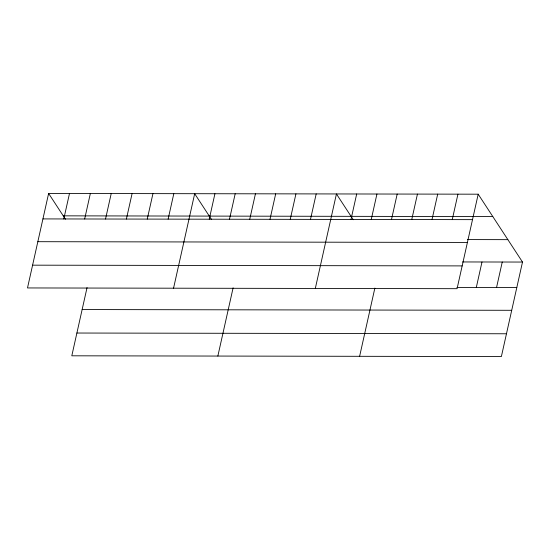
<?xml version="1.0" encoding="UTF-8"?>
<svg xmlns="http://www.w3.org/2000/svg" width="550" height="550" viewBox="0 0 550 550"><rect width="100%" height="100%" fill="white"/><g stroke="black" fill="none" stroke-linecap="round" stroke-linejoin="round"><path stroke-width="0.82" d="M48.62 193.449L27.5 287.946L457.071 288.688L478.197 194.191L48.62 193.449L65.457 219.237M63.8 218.948L69.486 193.483M84.659 218.982L90.351 193.518M87.051 287.588L71.802 355.809L501.38 356.551L522.5 262.054L478.197 194.191M105.524 219.017L111.217 193.559M126.39 219.051L132.083 193.593M147.256 219.093L152.948 193.627M168.121 219.127L173.814 193.662M173.553 288.2L194.679 193.703L211.516 219.491M209.241 219.196L214.926 193.738M229.488 219.23L235.18 193.772M217.855 356.063L233.111 287.836M249.741 219.264L255.434 193.806M269.995 219.299L275.681 193.841M290.242 219.333L295.934 193.875M310.496 219.374L316.188 193.909M315.315 288.447L336.435 193.944L353.272 219.732M350.996 219.443L356.689 193.978M371.25 219.478L376.942 194.012M359.618 356.304L374.866 288.083M391.497 219.512L397.189 194.047M411.751 219.546L417.443 194.081M432.004 219.581L437.697 194.123M452.251 219.615L457.944 194.157M476.307 287.444L481.999 261.979M496.561 287.478L502.246 262.02M63.243 215.841L492.814 216.583M42.934 218.914L472.505 219.649M467.376 239.587L507.877 239.656M37.84 241.691L467.411 242.433M462.591 261.951L522.5 262.054M32.594 265.169L462.165 265.904M456.899 287.409L516.808 287.512M82.142 309.554L511.713 310.296M76.897 333.032L506.467 333.768"/></g></svg>
